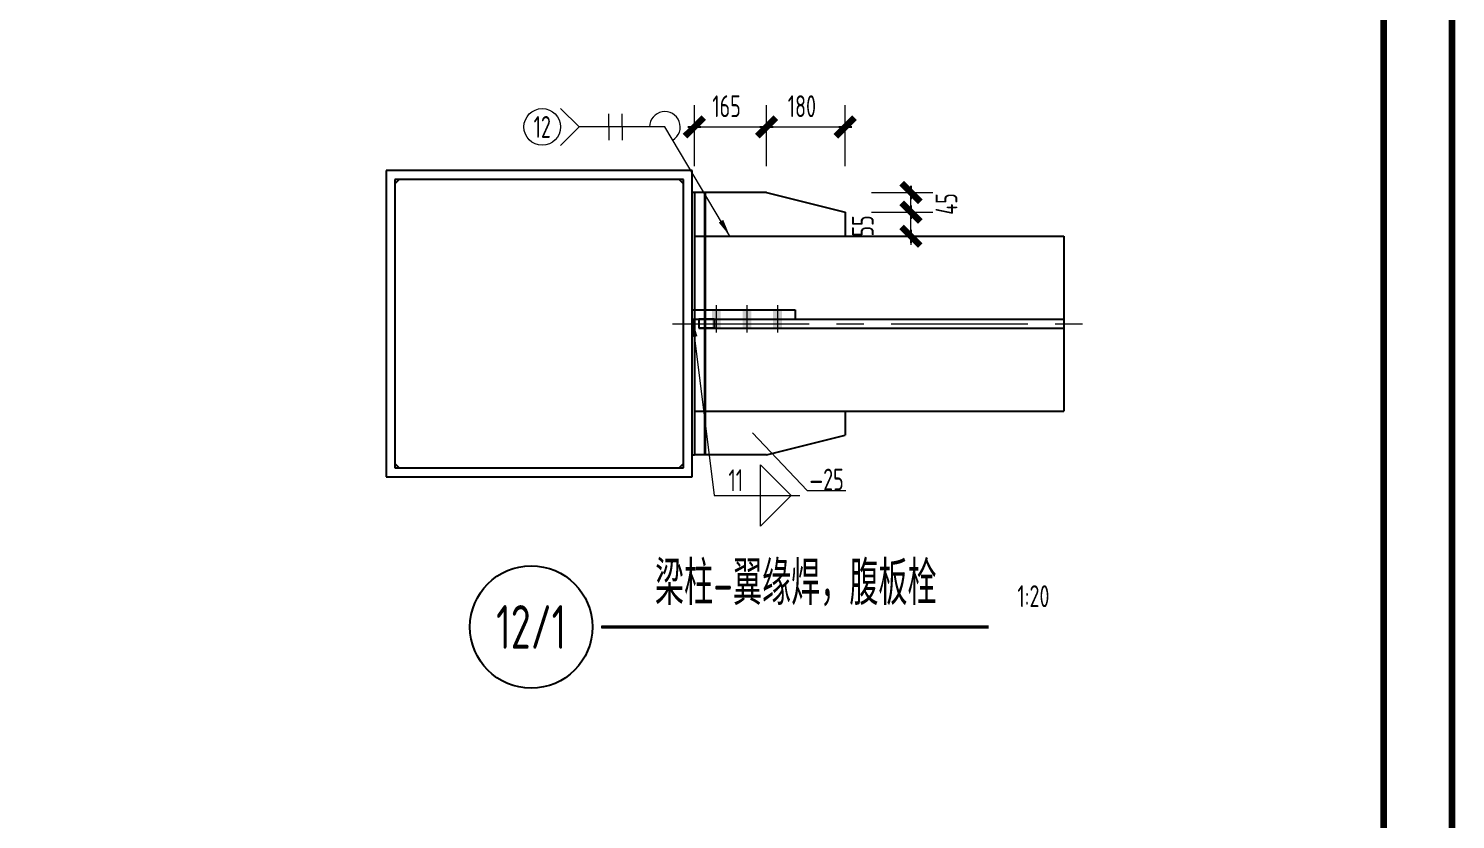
# Model space of a CAD drawing. Extents: x 31132 to 885236, y 345273 to 1212165.
# Drawn here: x 265900 to 278950, y 429560 to 436797 of the extents above; entities that cross this region are included whole.
import ezdxf
from ezdxf.enums import TextEntityAlignment as Align

# ---------------------------------------------------------------- set-up
doc = ezdxf.new("R2010")
doc.units = 0
doc.header["$LTSCALE"] = 1000
doc.linetypes.add('CENTER', pattern=[2, 1.25, -0.25, 0.25, -0.25])
doc.layers.get('0').update_dxf_attribs({"linetype": 'CONTINUOUS'})
doc.layers.add('AXIS', color=253, linetype='CENTER')
doc.layers.add('TK', color=4, linetype='CONTINUOUS')
doc.styles.add('StTextStyle', font='yjkeng.shx', dxfattribs={"width": 0.7, "height": 250, "bigfont": 'yjkchn.shx'})
doc.styles.add('StTextStyleDim', font='yjkeng.shx', dxfattribs={"width": 0.7, "height": 50, "bigfont": 'yjkchn.shx'})

# ---------------------------------------------------------------- blocks, each defined once
blk = doc.blocks.new('Studio2')
blk.add_line((-200, 0), (200, 0))
blk.add_lwpolyline([(-106, -106, 60, 60, 0), (106, 106, 100, 100, 0)], format="xyseb")
blk = doc.blocks.new('_ArchTick')
at = {"color": 0, "linetype": 'ByBlock', "const_width": 0.5}
blk.add_lwpolyline([(-0.71, -0.71), (0.71, 0.71)], dxfattribs=at)

msp = doc.modelspace()

# ---------------------------------------------------------------- linework, layer by layer
at = {"color": 4, "linetype": 'ByBlock', "lineweight": 13}
for p, q in [((270766.35, 436065.8), (270936.06, 435896.09)), ((271990.06, 435536.09), (271990.06, 436096.09)), ((272650.06, 435536.09), (272650.06, 436096.09)), ((272650.06, 435536.09), (272650.06, 436096.09)), ((273370.06, 435536.09), (273370.06, 436096.09)), ((270936.06, 435896.09), (270766.35, 435726.39)), ((271720.06, 435896.09), (270936.06, 435896.09)), ((271208.06, 435896.09), (271208.06, 436016.09)), ((271208.06, 435896.09), (271208.06, 435776.09)), ((271328.06, 435896.09), (271328.06, 436016.09)), ((271328.06, 435896.09), (271328.06, 435776.09)), ((272315.06, 434896.09), (271720.06, 435896.09)), ((271990.06, 435896.09), (272650.06, 435896.09)), ((272650.06, 435896.09), (273370.06, 435896.09)), ((273610.06, 435296.09), (274170.06, 435296.09)), ((273970.06, 435116.09), (273970.06, 435296.09)), ((273610.06, 435116.09), (274170.06, 435116.09)), ((273610.06, 435116.09), (274170.06, 435116.09)), ((273970.06, 435116.09), (273970.06, 435196.09)), ((273970.06, 434896.09), (273970.06, 435116.09)), ((272315.06, 434896.09), (272233.24, 435033.59)), ((273970.06, 434896.09), (273970.06, 434816.09)), ((272190.06, 434264.09), (272190.06, 434016.09)), ((272470.06, 434264.09), (272470.06, 434016.09)), ((272750.06, 434264.09), (272750.06, 434016.09)), ((271970.06, 434136.09), (272170.06, 432523.35)), ((272522.06, 433096.09), (273022.45, 432569.66)), ((272594.06, 432243.35), (272594.06, 432803.35)), ((272594.06, 432803.35), (272874.06, 432523.35)), ((272170.06, 432523.35), (272954.06, 432523.35)), ((272874.06, 432523.35), (272594.06, 432243.35)), ((273022.45, 432569.66), (273375.25, 432569.66))]:
    msp.add_line(p, q, dxfattribs=at)
at = {"color": 4, "linetype": 'ByBlock'}
for p, q in [((271970.06, 435496.09), (269170.06, 435496.09)), ((269170.06, 435496.09), (269170.06, 432696.09)), ((271890.06, 435416.09), (269250.06, 435416.09)), ((269250.06, 435416.09), (269250.06, 432776.09)), ((269290.06, 435416.09), (269250.06, 435376.09)), ((271890.06, 435376.09), (271850.06, 435416.09)), ((271890.06, 432776.09), (271890.06, 435416.09)), ((271970.06, 432696.09), (271970.06, 435496.09)), ((271990.06, 435296.09), (271970.06, 435296.09)), ((272082.06, 435296.09), (271990.06, 435296.09)), ((271990.06, 435296.09), (271990.06, 434896.09)), ((272650.06, 435296.09), (272082.06, 435296.09)), ((272082.06, 435296.09), (272082.06, 434896.09)), ((272090.06, 432896.09), (272090.06, 435296.09)), ((272650.06, 435296.09), (273370.06, 435116.09)), ((273370.06, 435116.09), (273370.06, 434896.09)), ((271990.06, 434896.09), (271990.06, 433296.09)), ((271990.06, 434896.09), (272082.06, 434896.09)), ((272082.06, 434896.09), (275370.06, 434896.09)), ((272082.06, 434896.09), (272082.06, 433296.09)), ((273610.06, 434896.09), (274170.06, 434896.09)), ((275370.06, 434896.09), (275370.06, 433296.09)), ((271970.06, 434224.09), (272910.06, 434224.09)), ((272910.06, 434224.09), (272910.06, 434136.09)), ((271970.06, 434136.09), (272910.06, 434136.09)), ((271970.06, 434136.09), (271993.67, 433977.85)), ((272030.06, 434136.09), (272032.85, 434136.09)), ((272031.56, 434136.09), (272030.06, 434136.09)), ((272030.06, 434136.09), (272030.06, 434056.09)), ((272034.36, 434136.09), (272031.56, 434136.09)), ((272032.85, 434136.09), (272035.64, 434136.09)), ((272037.15, 434136.09), (272034.36, 434136.09)), ((272035.64, 434136.09), (272038.44, 434136.09)), ((272039.95, 434136.09), (272037.15, 434136.09)), ((272038.44, 434136.09), (272041.23, 434136.09)), ((272042.74, 434136.09), (272039.95, 434136.09)), ((272041.23, 434136.09), (272044.03, 434136.09)), ((272045.53, 434136.09), (272042.74, 434136.09)), ((272044.03, 434136.09), (272046.81, 434136.09)), ((272048.3, 434136.09), (272045.53, 434136.09)), ((272046.81, 434136.09), (272049.57, 434136.09)), ((272051.05, 434136.09), (272048.3, 434136.09)), ((272049.57, 434136.09), (272052.32, 434136.09)), ((272053.81, 434136.09), (272051.05, 434136.09)), ((272052.32, 434136.09), (272055.08, 434136.09)), ((272056.57, 434136.09), (272053.81, 434136.09)), ((272055.08, 434136.09), (272057.84, 434136.09)), ((272059.33, 434136.09), (272056.57, 434136.09)), ((272057.84, 434136.09), (272060.6, 434136.09)), ((272062.07, 434136.09), (272059.33, 434136.09)), ((272060.6, 434136.09), (272063.31, 434136.09)), ((272064.76, 434136.09), (272062.07, 434136.09)), ((272063.31, 434136.09), (272066, 434136.09)), ((272067.45, 434136.09), (272064.76, 434136.09)), ((272066, 434136.09), (272068.68, 434136.09)), ((272070.14, 434136.09), (272067.45, 434136.09)), ((272068.68, 434136.09), (272071.37, 434136.09)), ((272072.83, 434136.09), (272070.14, 434136.09)), ((272071.37, 434136.09), (272074.06, 434136.09)), ((272075.51, 434136.09), (272072.83, 434136.09)), ((272074.06, 434136.09), (272076.73, 434136.09)), ((272078.13, 434136.09), (272075.51, 434136.09)), ((272076.73, 434136.09), (272079.32, 434136.09)), ((272080.72, 434136.09), (272078.13, 434136.09)), ((272079.32, 434136.09), (272081.91, 434136.09)), ((272083.3, 434136.09), (272080.72, 434136.09)), ((272081.91, 434136.09), (272084.49, 434136.09)), ((272085.89, 434136.09), (272083.3, 434136.09)), ((272084.49, 434136.09), (272087.08, 434136.09)), ((272088.47, 434136.09), (272085.89, 434136.09)), ((272087.08, 434136.09), (272089.66, 434136.09)), ((272091.04, 434136.09), (272088.47, 434136.09)), ((272089.66, 434136.09), (272092.17, 434136.09)), ((272093.49, 434136.09), (272091.04, 434136.09)), ((272092.17, 434136.09), (272094.62, 434136.09)), ((272095.94, 434136.09), (272093.49, 434136.09)), ((272094.62, 434136.09), (272097.07, 434136.09)), ((272098.39, 434136.09), (272095.94, 434136.09)), ((272097.07, 434136.09), (272099.52, 434136.09)), ((272100.84, 434136.09), (272098.39, 434136.09)), ((272099.52, 434136.09), (272101.97, 434136.09)), ((272103.29, 434136.09), (272100.84, 434136.09)), ((272101.97, 434136.09), (272104.42, 434136.09)), ((272105.66, 434136.09), (272103.29, 434136.09)), ((272104.42, 434136.09), (272106.71, 434136.09)), ((272107.94, 434136.09), (272105.66, 434136.09)), ((272106.71, 434136.09), (272108.99, 434136.09)), ((272110.22, 434136.09), (272107.94, 434136.09)), ((272108.99, 434136.09), (272111.27, 434136.09)), ((272112.51, 434136.09), (272110.22, 434136.09)), ((272111.27, 434136.09), (272113.56, 434136.09)), ((272114.79, 434136.09), (272112.51, 434136.09)), ((272113.56, 434136.09), (272115.84, 434136.09)), ((272117.07, 434136.09), (272114.79, 434136.09)), ((272115.84, 434136.09), (272118.05, 434136.09)), ((272119.18, 434136.09), (272117.07, 434136.09)), ((272118.05, 434136.09), (272120.14, 434136.09)), ((272121.27, 434136.09), (272119.18, 434136.09)), ((272120.14, 434136.09), (272122.23, 434136.09)), ((272123.35, 434136.09), (272121.27, 434136.09)), ((272122.23, 434136.09), (272124.31, 434136.09)), ((272125.44, 434136.09), (272123.35, 434136.09)), ((272124.31, 434136.09), (272126.4, 434136.09)), ((272127.53, 434136.09), (272125.44, 434136.09)), ((272126.4, 434136.09), (272128.49, 434136.09)), ((272129.55, 434136.09), (272127.53, 434136.09)), ((272128.49, 434136.09), (272130.41, 434136.09)), ((272131.42, 434136.09), (272129.55, 434136.09)), ((272130.41, 434136.09), (272132.28, 434136.09)), ((272133.28, 434136.09), (272131.42, 434136.09)), ((272132.28, 434136.09), (272134.14, 434136.09)), ((272135.15, 434136.09), (272133.28, 434136.09)), ((272134.14, 434136.09), (272136.01, 434136.09)), ((272137.01, 434136.09), (272135.15, 434136.09)), ((272136.01, 434136.09), (272137.87, 434136.09)), ((272138.88, 434136.09), (272137.01, 434136.09)), ((272137.87, 434136.09), (272139.71, 434136.09)), ((272140.58, 434136.09), (272138.88, 434136.09)), ((272139.71, 434136.09), (272141.33, 434136.09)), ((272142.2, 434136.09), (272140.58, 434136.09)), ((272141.33, 434136.09), (272142.95, 434136.09)), ((272143.82, 434136.09), (272142.2, 434136.09)), ((272142.95, 434136.09), (272144.56, 434136.09)), ((272145.44, 434136.09), (272143.82, 434136.09)), ((272144.56, 434136.09), (272146.18, 434136.09)), ((272147.06, 434136.09), (272145.44, 434136.09)), ((272146.18, 434136.09), (272147.8, 434136.09)), ((272148.66, 434136.09), (272147.06, 434136.09)), ((272147.8, 434136.09), (272149.29, 434136.09)), ((272150.02, 434136.09), (272148.66, 434136.09)), ((272149.29, 434136.09), (272150.64, 434136.09)), ((272151.37, 434136.09), (272150.02, 434136.09)), ((272150.64, 434136.09), (272151.99, 434136.09)), ((272152.73, 434136.09), (272151.37, 434136.09)), ((272151.99, 434136.09), (272153.35, 434136.09)), ((272154.08, 434136.09), (272152.73, 434136.09)), ((272153.35, 434136.09), (272154.7, 434136.09)), ((272155.43, 434136.09), (272154.08, 434136.09)), ((272154.7, 434136.09), (272156.06, 434136.09)), ((272156.66, 434136.09), (272155.43, 434136.09)), ((272156.06, 434136.09), (272157.16, 434136.09)), ((272157.73, 434136.09), (272156.66, 434136.09)), ((272157.16, 434136.09), (272158.23, 434136.09)), ((272158.8, 434136.09), (272157.73, 434136.09)), ((272158.23, 434136.09), (272159.3, 434136.09)), ((272159.88, 434136.09), (272158.8, 434136.09)), ((272159.3, 434136.09), (272160.37, 434136.09)), ((272160.95, 434136.09), (272159.88, 434136.09)), ((272160.37, 434136.09), (272161.44, 434136.09)), ((272162.02, 434136.09), (272160.95, 434136.09)), ((272161.44, 434136.09), (272162.42, 434136.09)), ((272162.84, 434136.09), (272162.02, 434136.09)), ((272162.42, 434136.09), (272163.2, 434136.09)), ((272163.62, 434136.09), (272162.84, 434136.09)), ((272163.2, 434136.09), (272163.97, 434136.09)), ((272164.39, 434136.09), (272163.62, 434136.09)), ((272163.97, 434136.09), (272164.75, 434136.09)), ((272165.17, 434136.09), (272164.39, 434136.09)), ((272164.75, 434136.09), (272165.52, 434136.09)), ((272165.94, 434136.09), (272165.17, 434136.09)), ((272165.52, 434136.09), (272166.3, 434136.09)), ((272166.65, 434136.09), (272165.94, 434136.09)), ((272166.3, 434136.09), (272166.86, 434136.09)), ((272167.12, 434136.09), (272166.65, 434136.09)), ((272166.86, 434136.09), (272167.33, 434136.09)), ((272167.59, 434136.09), (272167.12, 434136.09)), ((272167.33, 434136.09), (272167.8, 434136.09)), ((272168.05, 434136.09), (272167.59, 434136.09)), ((272167.8, 434136.09), (272168.27, 434136.09)), ((272168.52, 434136.09), (272168.05, 434136.09)), ((272168.27, 434136.09), (272168.74, 434136.09)), ((272168.99, 434136.09), (272168.52, 434136.09)), ((272168.74, 434136.09), (272169.19, 434136.09)), ((272169.27, 434136.09), (272168.99, 434136.09)), ((272169.19, 434136.09), (272169.34, 434136.09)), ((272169.43, 434136.09), (272169.27, 434136.09)), ((272169.34, 434136.09), (272169.5, 434136.09)), ((272169.58, 434136.09), (272169.43, 434136.09)), ((272169.5, 434136.09), (272169.66, 434136.09)), ((272169.74, 434136.09), (272169.58, 434136.09)), ((272169.66, 434136.09), (272169.81, 434136.09)), ((272169.9, 434136.09), (272169.74, 434136.09)), ((272169.81, 434136.09), (272169.97, 434136.09)), ((272170.06, 434136.09), (272169.9, 434136.09)), ((272169.97, 434136.09), (272170.06, 434136.09)), ((272170.06, 434136.09), (272170.06, 434056.09)), ((272170.06, 434136.09), (275370.06, 434136.09)), ((272030.06, 434056.09), (272032.85, 434056.09)), ((272031.56, 434056.09), (272030.06, 434056.09)), ((272034.36, 434056.09), (272031.56, 434056.09)), ((272032.85, 434056.09), (272035.64, 434056.09)), ((272037.15, 434056.09), (272034.36, 434056.09)), ((272035.64, 434056.09), (272038.44, 434056.09)), ((272039.95, 434056.09), (272037.15, 434056.09)), ((272038.44, 434056.09), (272041.23, 434056.09)), ((272042.74, 434056.09), (272039.95, 434056.09)), ((272041.23, 434056.09), (272044.03, 434056.09)), ((272045.53, 434056.09), (272042.74, 434056.09)), ((272044.03, 434056.09), (272046.81, 434056.09)), ((272048.3, 434056.09), (272045.53, 434056.09)), ((272046.81, 434056.09), (272049.57, 434056.09)), ((272051.05, 434056.09), (272048.3, 434056.09)), ((272049.57, 434056.09), (272052.32, 434056.09)), ((272053.81, 434056.09), (272051.05, 434056.09)), ((272052.32, 434056.09), (272055.08, 434056.09)), ((272056.57, 434056.09), (272053.81, 434056.09)), ((272055.08, 434056.09), (272057.84, 434056.09)), ((272059.33, 434056.09), (272056.57, 434056.09)), ((272057.84, 434056.09), (272060.6, 434056.09)), ((272062.07, 434056.09), (272059.33, 434056.09)), ((272060.6, 434056.09), (272063.31, 434056.09)), ((272064.76, 434056.09), (272062.07, 434056.09)), ((272063.31, 434056.09), (272066, 434056.09)), ((272067.45, 434056.09), (272064.76, 434056.09)), ((272066, 434056.09), (272068.68, 434056.09)), ((272070.14, 434056.09), (272067.45, 434056.09)), ((272068.68, 434056.09), (272071.37, 434056.09)), ((272072.83, 434056.09), (272070.14, 434056.09)), ((272071.37, 434056.09), (272074.06, 434056.09)), ((272075.51, 434056.09), (272072.83, 434056.09)), ((272074.06, 434056.09), (272076.73, 434056.09)), ((272078.13, 434056.09), (272075.51, 434056.09)), ((272076.73, 434056.09), (272079.32, 434056.09)), ((272080.72, 434056.09), (272078.13, 434056.09)), ((272079.32, 434056.09), (272081.91, 434056.09)), ((272083.3, 434056.09), (272080.72, 434056.09)), ((272081.91, 434056.09), (272084.49, 434056.09)), ((272085.89, 434056.09), (272083.3, 434056.09)), ((272084.49, 434056.09), (272087.08, 434056.09)), ((272088.47, 434056.09), (272085.89, 434056.09)), ((272087.08, 434056.09), (272089.66, 434056.09)), ((272091.04, 434056.09), (272088.47, 434056.09)), ((272089.66, 434056.09), (272092.17, 434056.09)), ((272093.49, 434056.09), (272091.04, 434056.09)), ((272092.17, 434056.09), (272094.62, 434056.09)), ((272095.94, 434056.09), (272093.49, 434056.09)), ((272094.62, 434056.09), (272097.07, 434056.09)), ((272098.39, 434056.09), (272095.94, 434056.09)), ((272097.07, 434056.09), (272099.52, 434056.09)), ((272100.84, 434056.09), (272098.39, 434056.09)), ((272099.52, 434056.09), (272101.97, 434056.09)), ((272103.29, 434056.09), (272100.84, 434056.09)), ((272101.97, 434056.09), (272104.42, 434056.09)), ((272105.66, 434056.09), (272103.29, 434056.09)), ((272104.42, 434056.09), (272106.71, 434056.09)), ((272107.94, 434056.09), (272105.66, 434056.09)), ((272106.71, 434056.09), (272108.99, 434056.09)), ((272110.22, 434056.09), (272107.94, 434056.09)), ((272108.99, 434056.09), (272111.27, 434056.09)), ((272112.51, 434056.09), (272110.22, 434056.09)), ((272111.27, 434056.09), (272113.56, 434056.09)), ((272114.79, 434056.09), (272112.51, 434056.09)), ((272113.56, 434056.09), (272115.84, 434056.09)), ((272117.07, 434056.09), (272114.79, 434056.09)), ((272115.84, 434056.09), (272118.05, 434056.09)), ((272119.18, 434056.09), (272117.07, 434056.09)), ((272118.05, 434056.09), (272120.14, 434056.09)), ((272121.27, 434056.09), (272119.18, 434056.09)), ((272120.14, 434056.09), (272122.23, 434056.09)), ((272123.35, 434056.09), (272121.27, 434056.09)), ((272122.23, 434056.09), (272124.31, 434056.09)), ((272125.44, 434056.09), (272123.35, 434056.09)), ((272124.31, 434056.09), (272126.4, 434056.09)), ((272127.53, 434056.09), (272125.44, 434056.09)), ((272126.4, 434056.09), (272128.49, 434056.09)), ((272129.55, 434056.09), (272127.53, 434056.09)), ((272128.49, 434056.09), (272130.41, 434056.09)), ((272131.42, 434056.09), (272129.55, 434056.09)), ((272130.41, 434056.09), (272132.28, 434056.09)), ((272133.28, 434056.09), (272131.42, 434056.09)), ((272132.28, 434056.09), (272134.14, 434056.09)), ((272135.15, 434056.09), (272133.28, 434056.09)), ((272134.14, 434056.09), (272136.01, 434056.09)), ((272137.01, 434056.09), (272135.15, 434056.09)), ((272136.01, 434056.09), (272137.87, 434056.09)), ((272138.88, 434056.09), (272137.01, 434056.09)), ((272137.87, 434056.09), (272139.71, 434056.09)), ((272140.58, 434056.09), (272138.88, 434056.09)), ((272139.71, 434056.09), (272141.33, 434056.09)), ((272142.2, 434056.09), (272140.58, 434056.09)), ((272141.33, 434056.09), (272142.95, 434056.09)), ((272143.82, 434056.09), (272142.2, 434056.09)), ((272142.95, 434056.09), (272144.56, 434056.09)), ((272145.44, 434056.09), (272143.82, 434056.09)), ((272144.56, 434056.09), (272146.18, 434056.09)), ((272147.06, 434056.09), (272145.44, 434056.09)), ((272146.18, 434056.09), (272147.8, 434056.09)), ((272148.66, 434056.09), (272147.06, 434056.09)), ((272147.8, 434056.09), (272149.29, 434056.09)), ((272150.02, 434056.09), (272148.66, 434056.09)), ((272149.29, 434056.09), (272150.64, 434056.09)), ((272151.37, 434056.09), (272150.02, 434056.09)), ((272150.64, 434056.09), (272151.99, 434056.09)), ((272152.73, 434056.09), (272151.37, 434056.09)), ((272151.99, 434056.09), (272153.35, 434056.09)), ((272154.08, 434056.09), (272152.73, 434056.09)), ((272153.35, 434056.09), (272154.7, 434056.09)), ((272155.43, 434056.09), (272154.08, 434056.09)), ((272154.7, 434056.09), (272156.06, 434056.09)), ((272156.66, 434056.09), (272155.43, 434056.09)), ((272156.06, 434056.09), (272157.16, 434056.09)), ((272157.73, 434056.09), (272156.66, 434056.09)), ((272157.16, 434056.09), (272158.23, 434056.09)), ((272158.8, 434056.09), (272157.73, 434056.09)), ((272158.23, 434056.09), (272159.3, 434056.09)), ((272159.88, 434056.09), (272158.8, 434056.09)), ((272159.3, 434056.09), (272160.37, 434056.09)), ((272160.95, 434056.09), (272159.88, 434056.09)), ((272160.37, 434056.09), (272161.44, 434056.09)), ((272162.02, 434056.09), (272160.95, 434056.09)), ((272161.44, 434056.09), (272162.42, 434056.09)), ((272162.84, 434056.09), (272162.02, 434056.09)), ((272162.42, 434056.09), (272163.2, 434056.09)), ((272163.62, 434056.09), (272162.84, 434056.09)), ((272163.2, 434056.09), (272163.97, 434056.09)), ((272164.39, 434056.09), (272163.62, 434056.09)), ((272163.97, 434056.09), (272164.75, 434056.09)), ((272165.17, 434056.09), (272164.39, 434056.09)), ((272164.75, 434056.09), (272165.52, 434056.09)), ((272165.94, 434056.09), (272165.17, 434056.09)), ((272165.52, 434056.09), (272166.3, 434056.09)), ((272166.65, 434056.09), (272165.94, 434056.09)), ((272166.3, 434056.09), (272166.86, 434056.09)), ((272167.12, 434056.09), (272166.65, 434056.09)), ((272166.86, 434056.09), (272167.33, 434056.09)), ((272167.59, 434056.09), (272167.12, 434056.09)), ((272167.33, 434056.09), (272167.8, 434056.09)), ((272168.05, 434056.09), (272167.59, 434056.09)), ((272167.8, 434056.09), (272168.27, 434056.09)), ((272168.52, 434056.09), (272168.05, 434056.09)), ((272168.27, 434056.09), (272168.74, 434056.09)), ((272168.99, 434056.09), (272168.52, 434056.09)), ((272168.74, 434056.09), (272169.19, 434056.09)), ((272169.27, 434056.09), (272168.99, 434056.09)), ((272169.19, 434056.09), (272169.34, 434056.09)), ((272169.43, 434056.09), (272169.27, 434056.09)), ((272169.34, 434056.09), (272169.5, 434056.09)), ((272169.58, 434056.09), (272169.43, 434056.09)), ((272169.5, 434056.09), (272169.66, 434056.09)), ((272169.74, 434056.09), (272169.58, 434056.09)), ((272169.66, 434056.09), (272169.81, 434056.09)), ((272169.9, 434056.09), (272169.74, 434056.09)), ((272169.81, 434056.09), (272169.97, 434056.09)), ((272170.06, 434056.09), (272169.9, 434056.09)), ((272169.97, 434056.09), (272170.06, 434056.09)), ((272170.06, 434056.09), (275370.06, 434056.09)), ((271990.06, 433296.09), (272082.06, 433296.09)), ((271990.06, 433296.09), (271990.06, 432896.09)), ((272082.06, 433296.09), (275370.06, 433296.09)), ((272082.06, 433296.09), (272082.06, 432896.09)), ((273370.06, 433296.09), (273370.06, 433076.09)), ((272650.06, 432896.09), (273370.06, 433076.09)), ((271970.06, 432896.09), (271990.06, 432896.09)), ((272082.06, 432896.09), (271990.06, 432896.09)), ((272650.06, 432896.09), (272082.06, 432896.09)), ((269250.06, 432816.09), (269290.06, 432776.09)), ((269250.06, 432776.09), (271890.06, 432776.09)), ((271850.06, 432776.09), (271890.06, 432816.09)), ((269170.06, 432696.09), (271970.06, 432696.09))]:
    msp.add_line(p, q, dxfattribs=at)
msp.add_line((271137.26, 431321.09), (274679.84, 431321.09))
at = {"color": 4, "linetype": 'ByBlock', "lineweight": 13}
msp.add_lwpolyline([(272315.06, 434896.09, 0, 48, 0), (272233.24, 435033.59, 48, 48, 0)], format="xyseb", dxfattribs=at)
at = {"color": 4, "linetype": 'ByBlock'}
msp.add_lwpolyline([(271970.06, 434136.09, 0, 48, 0), (271993.67, 433977.85, 48, 48, 0)], format="xyseb", dxfattribs=at)
at = {"const_width": 30}
msp.add_lwpolyline([(271137.26, 431321.09), (274679.84, 431321.09)], dxfattribs=at)
at = {"color": 4, "linetype": 'ByBlock', "lineweight": 13}
msp.add_circle((270598.35, 435896.09), 168, dxfattribs=at)
msp.add_circle((270497.26, 431321.09), 560)
msp.add_arc((271720.06, 435896.09), 140, 300.752646, 180, dxfattribs=at)
at = {"color": 4, "linetype": 'ByBlock'}
for points in [[(272150.06, 434056.09, -40), (272230.06, 434056.09, -40), (272150.06, 434224.09, -40), (272230.06, 434224.09, -40)], [(272430.06, 434056.09, -40), (272510.06, 434056.09, -40), (272430.06, 434224.09, -40), (272510.06, 434224.09, -40)], [(272710.06, 434056.09, -40), (272790.06, 434056.09, -40), (272710.06, 434224.09, -40), (272790.06, 434224.09, -40)]]:
    msp.add_solid(points, dxfattribs=at)
at = {"layer": 'AXIS', "lineweight": 9}
msp.add_line((271790.06, 434096.09), (275570.06, 434096.09), dxfattribs=at)
at = {"layer": 'TK', "const_width": 62.5}
for points in [[(226419.19, 409955.9), (226419.19, 447080.9), (278919.19, 447080.9), (278919.19, 409955.9)], [(229544.19, 410580.9), (229544.19, 446455.9), (278294.19, 446455.9), (278294.19, 410580.9)]]:
    msp.add_lwpolyline(points, close=True, dxfattribs=at)

# ---------------------------------------------------------------- block references
at = {"color": 4, "linetype": 'ByBlock', "lineweight": 13}
for name, p, xscale, yscale, zscale in [('_ArchTick', (271989.46, 435896.09), 120, 120, 120), ('Studio2', (271989.46, 435896.09), 0.3, 0.3, 0.3), ('_ArchTick', (272649.46, 435896.69), 120, 120, 120), ('Studio2', (272649.46, 435896.09), 0.3, 0.3, 0.3), ('_ArchTick', (273368.86, 435896.09), 120, 120, 120), ('Studio2', (273369.46, 435896.09), 0.3, 0.3, 0.3)]:
    msp.add_blockref(name, p, dxfattribs=dict(at, xscale=xscale, yscale=yscale, zscale=zscale))
at = {"color": 4, "linetype": 'ByBlock', "lineweight": 13, "rotation": 270}
for name, p, xscale, yscale, zscale in [('_ArchTick', (273970.06, 435296.09), 120, 120, 120), ('Studio2', (273970.06, 435296.09), 0.3, 0.3, 0.3), ('_ArchTick', (273970.06, 435116.09), 120, 120, 120), ('Studio2', (273970.06, 435116.09), 0.3, 0.3, 0.3), ('_ArchTick', (273970.06, 434896.09), 120, 120, 120), ('Studio2', (273970.06, 434896.09), 0.3, 0.3, 0.3)]:
    msp.add_blockref(name, p, dxfattribs=dict(at, xscale=xscale, yscale=yscale, zscale=zscale))

# ---------------------------------------------------------------- texts
at = {"color": 4, "linetype": 'ByBlock', "lineweight": 13, "width": 0.7}
for s, style, p in [('165', 'StTextStyleDim', (272153.39, 435985.62)), ('180', 'StTextStyleDim', (272843.39, 435985.62)), ('11', 'StTextStyle', (272301.75, 432563.35))]:
    msp.add_text(s, height=200, dxfattribs=dict(at, style=style)).set_placement(p)
at = {"color": 4, "linetype": 'ByBlock', "lineweight": 13, "style": 'StTextStyle', "width": 0.7}
msp.add_text('12', height=200, dxfattribs=at).set_placement((270598.35, 435896.09), align=Align.MIDDLE_CENTER)
at = {"color": 4, "linetype": 'ByBlock', "lineweight": 13, "style": 'StTextStyleDim', "width": 0.7}
for s, p in [('45', (274395.32, 435092.76)), ('55', (273629.92, 434892.76))]:
    msp.add_text(s, height=200, rotation=90, dxfattribs=at).set_placement(p)
at = {"color": 4, "linetype": 'ByBlock', "lineweight": 13, "style": 'StTextStyle', "width": 0.7}
msp.add_text('—25', height=200, dxfattribs=at).set_placement((273198.85, 432569.66), align=Align.CENTER)
at = {"style": 'StTextStyle', "width": 0.7}
msp.add_text('梁柱-翼缘焊，腹板栓', height=400, dxfattribs=at).set_placement((272916.84, 431402.58), align=Align.BOTTOM_CENTER)
msp.add_text('1:20', height=200, dxfattribs=at).set_placement((274944.13, 431442.58), align=Align.BOTTOM_LEFT)
msp.add_text('12/1', height=400, dxfattribs=at).set_placement((270497.26, 431321.09), align=Align.MIDDLE_CENTER)

doc.saveas('drawing.dxf')
